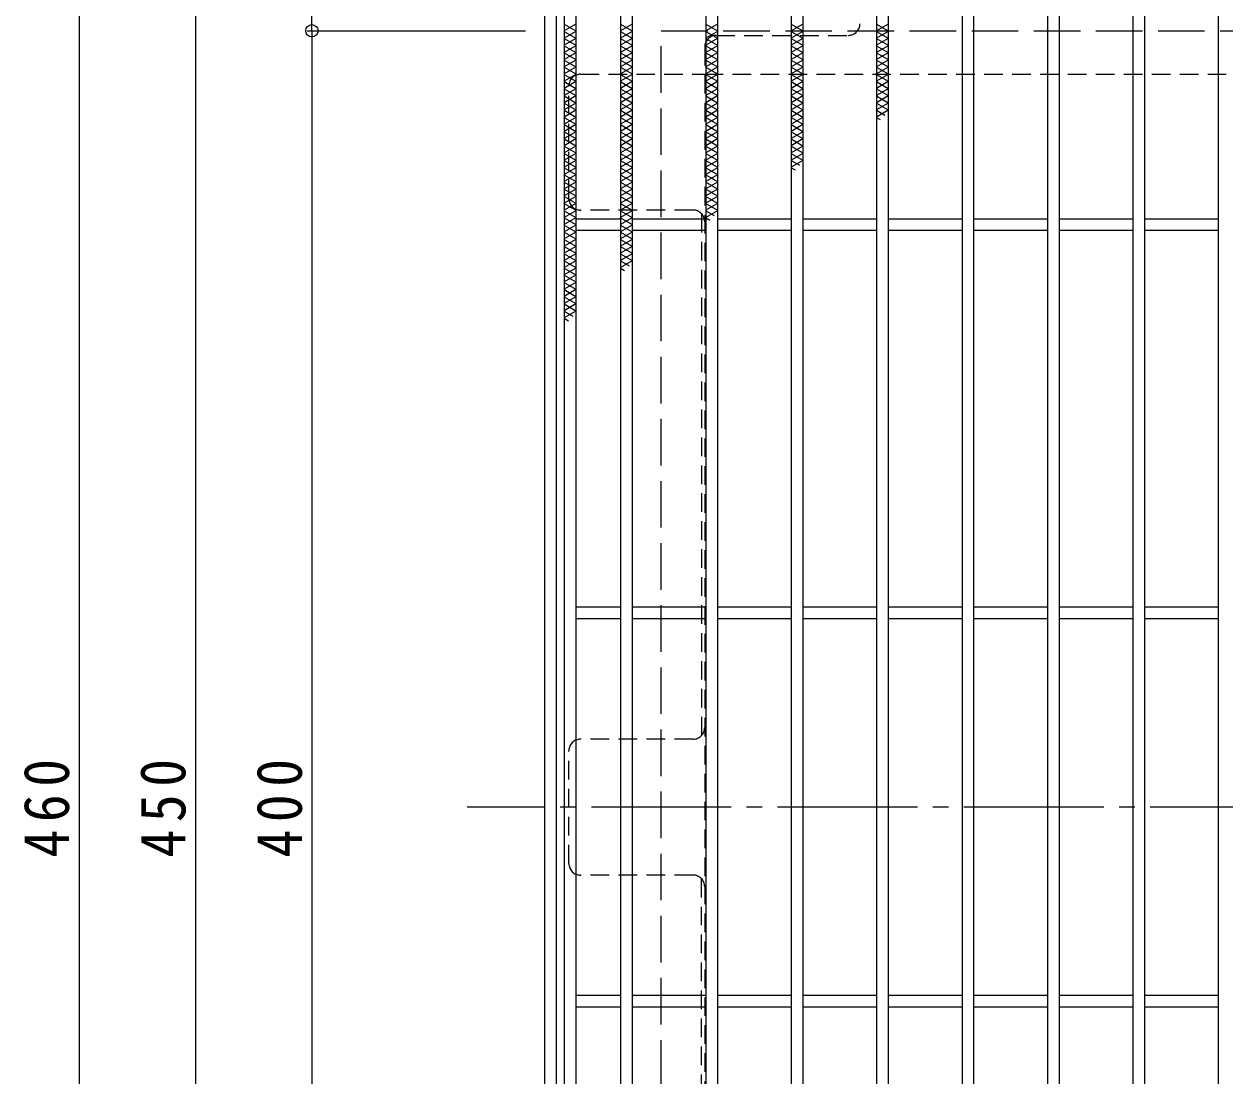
# Model space of a CAD drawing. Units: millimetres at full size, sheet at 1:4. Extents: x -859 to 1069, y -781 to 707.
# Drawn here: x -858.9 to -549.7, y 273.9 to 544.9 of the extents above; entities that cross this region are included whole.
import ezdxf

# ---------------------------------------------------------------- set-up
doc = ezdxf.new("R2010")
doc.units = ezdxf.units.MM
doc.header["$LTSCALE"] = 4
doc.header["$PDMODE"] = 32
doc.header["$PDSIZE"] = 3.2
for name, pattern in [('CHAIN2', [12, 9, -1, 1, -1]), ('DASHED1', [1.8, 1.2, -0.6]), ('DASHED3', [4, 3, -1])]:
    doc.linetypes.add(name, pattern=pattern)
for name, color, linetype, lineweight in [('A-1_躯体', 3, 'Continuous', 9), ('A-2_仕上', 3, 'Continuous', 9), ('A-4_その他', 7, 'Continuous', 9), ('A-7_ハッチ', 2, 'Continuous', 9), ('A-9_ｸｳﾁｮｳｷ', 6, 'Continuous', 9)]:
    doc.layers.add(name, color=color, linetype=linetype, lineweight=lineweight)
doc.styles.add('ＭＳ ゴシック', font='')
doc.styles.get('ＭＳ ゴシック').set_extended_font_data('MS Gothic')

msp = doc.modelspace()

# ---------------------------------------------------------------- linework, layer by layer
at = {"layer": 'A-1_躯体', "color": 2}
for p, q in [((-724.713, 113.162), (-724.713, 573.162)), ((-721.713, 116.162), (-721.713, 570.162))]:
    msp.add_line(p, q, dxfattribs=at)
at = {"layer": 'A-1_躯体', "color": 2, "linetype": 'DASHED3'}
for p, q in [((-694.713, 543.162), (-294.713, 543.162)), ((-694.713, 143.162), (-694.713, 543.162))]:
    msp.add_line(p, q, dxfattribs=at)
at = {"layer": 'A-2_仕上'}
for p, q in [((-716.713, 565.162), (-716.713, 121.162)), ((-705.213, 565.162), (-705.213, 121.162)), ((-702.213, 565.162), (-702.213, 121.162)), ((-683.213, 565.162), (-683.213, 121.162)), ((-680.213, 565.162), (-680.213, 121.162)), ((-661.213, 565.162), (-661.213, 121.162)), ((-658.213, 565.162), (-658.213, 121.162)), ((-639.213, 565.162), (-639.213, 121.162)), ((-636.213, 565.162), (-636.213, 121.162)), ((-617.213, 565.162), (-617.213, 121.162)), ((-614.213, 565.162), (-614.213, 121.162)), ((-595.213, 565.162), (-595.213, 121.162)), ((-592.213, 565.162), (-592.213, 121.162)), ((-573.213, 565.162), (-573.213, 121.162)), ((-570.213, 565.162), (-570.213, 121.162)), ((-551.213, 565.162), (-551.213, 121.162)), ((-705.213, 494.662), (-716.713, 494.662)), ((-705.213, 491.662), (-716.713, 491.662)), ((-683.213, 494.662), (-702.213, 494.662)), ((-683.213, 491.662), (-702.213, 491.662)), ((-661.213, 494.662), (-680.213, 494.662)), ((-661.213, 491.662), (-680.213, 491.662)), ((-639.213, 494.662), (-658.213, 494.662)), ((-639.213, 491.662), (-658.213, 491.662)), ((-617.213, 494.662), (-636.213, 494.662)), ((-617.213, 491.662), (-636.213, 491.662)), ((-595.213, 494.662), (-614.213, 494.662)), ((-595.213, 491.662), (-614.213, 491.662)), ((-573.213, 494.662), (-592.213, 494.662)), ((-573.213, 491.662), (-592.213, 491.662)), ((-551.213, 494.662), (-570.213, 494.662)), ((-551.213, 491.662), (-570.213, 491.662)), ((-705.213, 394.662), (-716.713, 394.662)), ((-683.213, 394.662), (-702.213, 394.662)), ((-661.213, 394.662), (-680.213, 394.662)), ((-639.213, 394.662), (-658.213, 394.662)), ((-617.213, 394.662), (-636.213, 394.662)), ((-595.213, 394.662), (-614.213, 394.662)), ((-573.213, 394.662), (-592.213, 394.662)), ((-551.213, 394.662), (-570.213, 394.662)), ((-705.213, 391.662), (-716.713, 391.662)), ((-683.213, 391.662), (-702.213, 391.662)), ((-661.213, 391.662), (-680.213, 391.662)), ((-639.213, 391.662), (-658.213, 391.662)), ((-617.213, 391.662), (-636.213, 391.662)), ((-595.213, 391.662), (-614.213, 391.662)), ((-573.213, 391.662), (-592.213, 391.662)), ((-551.213, 391.662), (-570.213, 391.662)), ((-705.213, 294.662), (-716.713, 294.662)), ((-683.213, 294.662), (-702.213, 294.662)), ((-661.213, 294.662), (-680.213, 294.662)), ((-639.213, 294.662), (-658.213, 294.662)), ((-617.213, 294.662), (-636.213, 294.662)), ((-595.213, 294.662), (-614.213, 294.662)), ((-573.213, 294.662), (-592.213, 294.662)), ((-551.213, 294.662), (-570.213, 294.662)), ((-705.213, 291.662), (-716.713, 291.662)), ((-683.213, 291.662), (-702.213, 291.662)), ((-661.213, 291.662), (-680.213, 291.662)), ((-639.213, 291.662), (-658.213, 291.662)), ((-617.213, 291.662), (-636.213, 291.662)), ((-595.213, 291.662), (-614.213, 291.662)), ((-573.213, 291.662), (-592.213, 291.662)), ((-551.213, 291.662), (-570.213, 291.662))]:
    msp.add_line(p, q, dxfattribs=at)
msp.add_lwpolyline([(-719.713, 568.162), (-719.713, 118.162), (-269.713, 118.162)], dxfattribs=at)
at = {"layer": 'A-4_その他'}
for p, q in [((-844.713, 573.162), (-844.713, 113.162)), ((-814.713, 568.162), (-814.713, 118.162)), ((-784.713, 543.162), (-784.713, 568.162)), ((-785.913, 543.162), (-729.713, 543.162)), ((-784.713, 543.162), (-784.713, 143.162))]:
    msp.add_line(p, q, dxfattribs=at)
msp.add_point((-784.713, 543.162), dxfattribs=at)
at = {"layer": 'A-7_ハッチ', "linetype": 'DASHED1'}
for p, q in [((-680.513, 541.966), (-646.512, 541.966)), ((-683.513, 538.966), (-683.513, 147.359)), ((-715.516, 531.966), (-683.513, 531.966)), ((-683.513, 531.966), (-305.913, 531.966)), ((-718.516, 499.965), (-718.516, 528.966)), ((-686.513, 496.965), (-715.516, 496.965)), ((-684.313, 496.004), (-684.313, 361.623)), ((-686.513, 360.663), (-715.516, 360.663)), ((-718.516, 328.662), (-718.516, 357.663)), ((-686.513, 325.662), (-715.516, 325.662)), ((-684.313, 190.32), (-684.313, 324.701))]:
    msp.add_line(p, q, dxfattribs=at)
at = {"layer": 'A-7_ハッチ', "linetype": 'CHAIN2'}
msp.add_line((-244.713, 343.162), (-744.713, 343.162), dxfattribs=at)
at = {"layer": 'A-7_ハッチ', "linetype": 'DASHED1'}
for centre, start, end in [((-646.512, 544.966), 270, 0), ((-680.513, 538.966), 90, 180), ((-715.516, 528.966), 90, 180), ((-715.516, 499.965), 180, 270), ((-686.513, 493.965), 0, 90), ((-686.513, 363.663), 270, 0), ((-715.516, 357.663), 90, 180), ((-715.516, 328.662), 180, 270), ((-686.513, 322.662), 0, 90)]:
    msp.add_arc(centre, 3, start, end, dxfattribs=at)
at = {"layer": 'A-9_ｸｳﾁｮｳｷ'}
for p, q in [((-719.713, 544.839), (-716.713, 543.107)), ((-716.713, 544.839), (-719.713, 543.107)), ((-705.213, 544.839), (-702.213, 543.107)), ((-702.213, 544.839), (-705.213, 543.107)), ((-683.213, 544.839), (-680.213, 543.107)), ((-680.213, 544.839), (-683.213, 543.107)), ((-661.213, 544.839), (-658.213, 543.107)), ((-658.213, 544.839), (-661.213, 543.107)), ((-639.213, 544.839), (-636.213, 543.107)), ((-636.213, 544.839), (-639.213, 543.107)), ((-716.713, 542.991), (-719.713, 541.259)), ((-719.713, 542.991), (-716.713, 541.26)), ((-716.713, 541.144), (-719.713, 539.412)), ((-719.713, 541.144), (-716.713, 539.412)), ((-702.213, 542.991), (-705.213, 541.259)), ((-705.213, 542.991), (-702.213, 541.26)), ((-702.213, 541.144), (-705.213, 539.412)), ((-705.213, 541.144), (-702.213, 539.412)), ((-680.213, 542.991), (-683.213, 541.259)), ((-683.213, 542.991), (-680.213, 541.26)), ((-680.213, 541.144), (-683.213, 539.412)), ((-683.213, 541.144), (-680.213, 539.412)), ((-658.213, 542.991), (-661.213, 541.259)), ((-661.213, 542.991), (-658.213, 541.26)), ((-658.213, 541.144), (-661.213, 539.412)), ((-661.213, 541.144), (-658.213, 539.412)), ((-636.213, 542.991), (-639.213, 541.259)), ((-639.213, 542.991), (-636.213, 541.26)), ((-636.213, 541.144), (-639.213, 539.412)), ((-639.213, 541.144), (-636.213, 539.412)), ((-716.713, 539.296), (-719.713, 537.564)), ((-719.713, 539.296), (-716.713, 537.564)), ((-702.213, 539.296), (-705.213, 537.564)), ((-705.213, 539.296), (-702.213, 537.564)), ((-680.213, 539.296), (-683.213, 537.564)), ((-683.213, 539.296), (-680.213, 537.564)), ((-658.213, 539.296), (-661.213, 537.564)), ((-661.213, 539.296), (-658.213, 537.564)), ((-636.213, 539.296), (-639.213, 537.564)), ((-639.213, 539.296), (-636.213, 537.564)), ((-716.713, 537.449), (-719.713, 535.717)), ((-719.713, 537.449), (-716.713, 535.717)), ((-716.713, 535.601), (-719.713, 533.869)), ((-719.713, 535.601), (-716.713, 533.869)), ((-702.213, 537.449), (-705.213, 535.717)), ((-705.213, 537.449), (-702.213, 535.717)), ((-702.213, 535.601), (-705.213, 533.869)), ((-705.213, 535.601), (-702.213, 533.869)), ((-680.213, 537.449), (-683.213, 535.717)), ((-683.213, 537.449), (-680.213, 535.717)), ((-680.213, 535.601), (-683.213, 533.869)), ((-683.213, 535.601), (-680.213, 533.869)), ((-658.213, 537.449), (-661.213, 535.717)), ((-661.213, 537.449), (-658.213, 535.717)), ((-658.213, 535.601), (-661.213, 533.869)), ((-661.213, 535.601), (-658.213, 533.869)), ((-636.213, 537.449), (-639.213, 535.717)), ((-639.213, 537.449), (-636.213, 535.717)), ((-636.213, 535.601), (-639.213, 533.869)), ((-639.213, 535.601), (-636.213, 533.869)), ((-716.713, 533.754), (-719.713, 532.021)), ((-719.713, 533.754), (-716.713, 532.022)), ((-716.713, 531.906), (-719.713, 530.174)), ((-719.713, 531.906), (-716.713, 530.174)), ((-702.213, 533.754), (-705.213, 532.021)), ((-705.213, 533.754), (-702.213, 532.022)), ((-702.213, 531.906), (-705.213, 530.174)), ((-705.213, 531.906), (-702.213, 530.174)), ((-680.213, 533.754), (-683.213, 532.021)), ((-683.213, 533.754), (-680.213, 532.022)), ((-680.213, 531.906), (-683.213, 530.174)), ((-683.213, 531.906), (-680.213, 530.174)), ((-658.213, 533.754), (-661.213, 532.021)), ((-661.213, 533.754), (-658.213, 532.022)), ((-658.213, 531.906), (-661.213, 530.174)), ((-661.213, 531.906), (-658.213, 530.174)), ((-636.213, 533.754), (-639.213, 532.021)), ((-639.213, 533.754), (-636.213, 532.022)), ((-636.213, 531.906), (-639.213, 530.174)), ((-639.213, 531.906), (-636.213, 530.174)), ((-716.713, 530.058), (-719.713, 528.326)), ((-719.713, 530.058), (-716.713, 528.326)), ((-702.213, 530.058), (-705.213, 528.326)), ((-705.213, 530.058), (-702.213, 528.326)), ((-680.213, 530.058), (-683.213, 528.326)), ((-683.213, 530.058), (-680.213, 528.326)), ((-658.213, 530.058), (-661.213, 528.326)), ((-661.213, 530.058), (-658.213, 528.326)), ((-636.213, 530.058), (-639.213, 528.326)), ((-639.213, 530.058), (-636.213, 528.326)), ((-716.713, 528.211), (-719.713, 526.479)), ((-719.713, 528.211), (-716.713, 526.479)), ((-716.713, 526.363), (-719.713, 524.631)), ((-719.713, 526.363), (-716.713, 524.631)), ((-702.213, 528.211), (-705.213, 526.479)), ((-705.213, 528.211), (-702.213, 526.479)), ((-702.213, 526.363), (-705.213, 524.631)), ((-705.213, 526.363), (-702.213, 524.631)), ((-680.213, 528.211), (-683.213, 526.479)), ((-683.213, 528.211), (-680.213, 526.479)), ((-680.213, 526.363), (-683.213, 524.631)), ((-683.213, 526.363), (-680.213, 524.631)), ((-658.213, 528.211), (-661.213, 526.479)), ((-661.213, 528.211), (-658.213, 526.479)), ((-658.213, 526.363), (-661.213, 524.631)), ((-661.213, 526.363), (-658.213, 524.631)), ((-636.213, 528.211), (-639.213, 526.479)), ((-639.213, 528.211), (-636.213, 526.479)), ((-636.213, 526.363), (-639.213, 524.631)), ((-639.213, 526.363), (-636.213, 524.631)), ((-716.713, 524.516), (-719.713, 522.783)), ((-719.713, 524.516), (-716.713, 522.784)), ((-716.713, 522.668), (-719.713, 520.936)), ((-719.713, 522.668), (-716.713, 520.936)), ((-702.213, 524.516), (-705.213, 522.783)), ((-705.213, 524.516), (-702.213, 522.784)), ((-702.213, 522.668), (-705.213, 520.936)), ((-705.213, 522.668), (-702.213, 520.936)), ((-680.213, 524.516), (-683.213, 522.783)), ((-683.213, 524.516), (-680.213, 522.784)), ((-680.213, 522.668), (-683.213, 520.936)), ((-683.213, 522.668), (-680.213, 520.936)), ((-658.213, 524.516), (-661.213, 522.783)), ((-661.213, 524.516), (-658.213, 522.784)), ((-658.213, 522.668), (-661.213, 520.936)), ((-661.213, 522.668), (-658.213, 520.936)), ((-636.213, 524.516), (-639.213, 522.783)), ((-639.213, 524.516), (-636.213, 522.784)), ((-636.213, 522.668), (-639.213, 520.936)), ((-639.213, 522.668), (-637.113, 521.456)), ((-716.713, 520.82), (-719.713, 519.088)), ((-719.713, 520.82), (-716.713, 519.088)), ((-702.213, 520.82), (-705.213, 519.088)), ((-705.213, 520.82), (-702.213, 519.088)), ((-680.213, 520.82), (-683.213, 519.088)), ((-683.213, 520.82), (-680.213, 519.088)), ((-658.213, 520.82), (-661.213, 519.088)), ((-661.213, 520.82), (-658.213, 519.088)), ((-639.213, 520.82), (-638.284, 520.284)), ((-716.713, 518.973), (-719.713, 517.241)), ((-719.713, 518.973), (-716.713, 517.241)), ((-716.713, 517.125), (-719.713, 515.393)), ((-719.713, 517.125), (-716.713, 515.393)), ((-702.213, 518.973), (-705.213, 517.241)), ((-705.213, 518.973), (-702.213, 517.241)), ((-702.213, 517.125), (-705.213, 515.393)), ((-705.213, 517.125), (-702.213, 515.393)), ((-680.213, 518.973), (-683.213, 517.241)), ((-683.213, 518.973), (-680.213, 517.241)), ((-680.213, 517.125), (-683.213, 515.393)), ((-683.213, 517.125), (-680.213, 515.393)), ((-658.213, 518.973), (-661.213, 517.241)), ((-661.213, 518.973), (-658.213, 517.241)), ((-658.213, 517.125), (-661.213, 515.393)), ((-661.213, 517.125), (-658.213, 515.393)), ((-716.713, 515.278), (-719.713, 513.546)), ((-719.713, 515.278), (-716.713, 513.546)), ((-716.713, 513.43), (-719.713, 511.698)), ((-719.713, 513.43), (-716.713, 511.698)), ((-702.213, 515.278), (-705.213, 513.546)), ((-705.213, 515.278), (-702.213, 513.546)), ((-702.213, 513.43), (-705.213, 511.698)), ((-705.213, 513.43), (-702.213, 511.698)), ((-680.213, 515.278), (-683.213, 513.546)), ((-683.213, 515.278), (-680.213, 513.546)), ((-680.213, 513.43), (-683.213, 511.698)), ((-683.213, 513.43), (-680.213, 511.698)), ((-658.213, 515.278), (-661.213, 513.546)), ((-661.213, 515.278), (-658.213, 513.546)), ((-658.213, 513.43), (-661.213, 511.698)), ((-661.213, 513.43), (-658.213, 511.698)), ((-716.713, 511.582), (-719.713, 509.85)), ((-719.713, 511.582), (-716.713, 509.85)), ((-702.213, 511.582), (-705.213, 509.85)), ((-705.213, 511.582), (-702.213, 509.85)), ((-680.213, 511.582), (-683.213, 509.85)), ((-683.213, 511.582), (-680.213, 509.85)), ((-658.213, 511.582), (-661.213, 509.85)), ((-661.213, 511.582), (-658.213, 509.85)), ((-716.713, 509.735), (-719.713, 508.003)), ((-719.713, 509.735), (-716.713, 508.003)), ((-716.713, 507.887), (-719.713, 506.155)), ((-719.713, 507.887), (-716.713, 506.155)), ((-702.213, 509.735), (-705.213, 508.003)), ((-705.213, 509.735), (-702.213, 508.003)), ((-702.213, 507.887), (-705.213, 506.155)), ((-705.213, 507.887), (-702.213, 506.155)), ((-680.213, 509.735), (-683.213, 508.003)), ((-683.213, 509.735), (-680.213, 508.003)), ((-680.213, 507.887), (-683.213, 506.155)), ((-683.213, 507.887), (-680.213, 506.155)), ((-658.213, 509.735), (-661.213, 508.003)), ((-661.213, 509.735), (-659.071, 508.498)), ((-661.213, 507.887), (-660.242, 507.327)), ((-716.713, 506.04), (-719.713, 504.308)), ((-719.713, 506.04), (-716.713, 504.308)), ((-716.713, 504.192), (-719.713, 502.46)), ((-719.713, 504.192), (-716.713, 502.46)), ((-702.213, 506.04), (-705.213, 504.308)), ((-705.213, 506.04), (-702.213, 504.308)), ((-702.213, 504.192), (-705.213, 502.46)), ((-705.213, 504.192), (-702.213, 502.46)), ((-680.213, 506.04), (-683.213, 504.308)), ((-683.213, 506.04), (-680.213, 504.308)), ((-680.213, 504.192), (-683.213, 502.46)), ((-683.213, 504.192), (-680.213, 502.46)), ((-716.713, 502.344), (-719.713, 500.612)), ((-719.713, 502.344), (-716.713, 500.612)), ((-702.213, 502.344), (-705.213, 500.612)), ((-705.213, 502.344), (-702.213, 500.612)), ((-680.213, 502.344), (-683.213, 500.612)), ((-683.213, 502.344), (-680.213, 500.612)), ((-716.713, 500.497), (-719.713, 498.765)), ((-719.713, 500.497), (-716.713, 498.765)), ((-716.713, 498.649), (-719.713, 496.917)), ((-719.713, 498.649), (-716.713, 496.917)), ((-702.213, 500.497), (-705.213, 498.765)), ((-705.213, 500.497), (-702.213, 498.765)), ((-702.213, 498.649), (-705.213, 496.917)), ((-705.213, 498.649), (-702.213, 496.917)), ((-680.213, 500.497), (-683.213, 498.765)), ((-683.213, 500.497), (-680.213, 498.765)), ((-680.213, 498.649), (-683.213, 496.917)), ((-683.213, 498.649), (-680.213, 496.917)), ((-716.713, 496.802), (-719.713, 495.07)), ((-719.713, 496.802), (-716.713, 495.07)), ((-716.713, 494.954), (-719.713, 493.222)), ((-719.713, 494.954), (-716.713, 493.222)), ((-702.213, 496.802), (-705.213, 495.07)), ((-705.213, 496.802), (-702.213, 495.07)), ((-702.213, 494.954), (-705.213, 493.222)), ((-705.213, 494.954), (-702.213, 493.222)), ((-680.213, 496.802), (-683.213, 495.07)), ((-683.213, 496.802), (-681.028, 495.54)), ((-683.213, 494.954), (-682.2, 494.369)), ((-716.713, 493.106), (-719.713, 491.374)), ((-719.713, 493.106), (-716.713, 491.374)), ((-702.213, 493.106), (-705.213, 491.374)), ((-705.213, 493.106), (-702.213, 491.374)), ((-716.713, 491.259), (-719.713, 489.527)), ((-719.713, 491.259), (-716.713, 489.527)), ((-716.713, 489.411), (-719.713, 487.679)), ((-719.713, 489.411), (-716.713, 487.679)), ((-702.213, 491.259), (-705.213, 489.527)), ((-705.213, 491.259), (-702.213, 489.527)), ((-702.213, 489.411), (-705.213, 487.679)), ((-705.213, 489.411), (-702.213, 487.679)), ((-716.713, 487.564), (-719.713, 485.832)), ((-719.713, 487.564), (-716.713, 485.832)), ((-716.713, 485.716), (-719.713, 483.984)), ((-719.713, 485.716), (-716.713, 483.984)), ((-702.213, 487.564), (-705.213, 485.832)), ((-705.213, 487.564), (-702.213, 485.832)), ((-702.213, 485.716), (-705.213, 483.984)), ((-705.213, 485.716), (-702.213, 483.984)), ((-716.713, 483.869), (-719.713, 482.136)), ((-719.713, 483.869), (-716.713, 482.137)), ((-702.213, 483.869), (-705.213, 482.136)), ((-705.213, 483.869), (-702.986, 482.583)), ((-716.713, 482.021), (-719.713, 480.289)), ((-719.713, 482.021), (-716.713, 480.289)), ((-716.713, 480.173), (-719.713, 478.441)), ((-719.713, 480.173), (-716.713, 478.441)), ((-705.213, 482.021), (-704.157, 481.411)), ((-716.713, 478.326), (-719.713, 476.594)), ((-719.713, 478.326), (-716.713, 476.594)), ((-716.713, 476.478), (-719.713, 474.746)), ((-719.713, 476.478), (-716.713, 474.746)), ((-716.713, 474.631), (-719.713, 472.898)), ((-719.713, 474.631), (-716.713, 472.899)), ((-716.713, 472.783), (-719.713, 471.051)), ((-719.713, 472.783), (-716.713, 471.051)), ((-716.713, 470.935), (-719.713, 469.203)), ((-719.713, 470.935), (-717.444, 469.625)), ((-719.713, 469.088), (-718.615, 468.454))]:
    msp.add_line(p, q, dxfattribs=at)

# ---------------------------------------------------------------- texts
at = {"layer": 'A-4_その他', "color": 2, "char_height": 11.73, "attachment_point": 7, "rotation": 90, "style": 'ＭＳ ゴシック'}
for s, insert in [('\\T1.27;\\W0.9;460', (-847.113, 330.162)), ('\\T1.27;\\W0.9;450', (-817.113, 330.162)), ('\\T1.27;\\W0.9;400', (-787.113, 330.162))]:
    msp.add_mtext(s, dxfattribs=dict(at, insert=insert))

doc.saveas('drawing.dxf')
